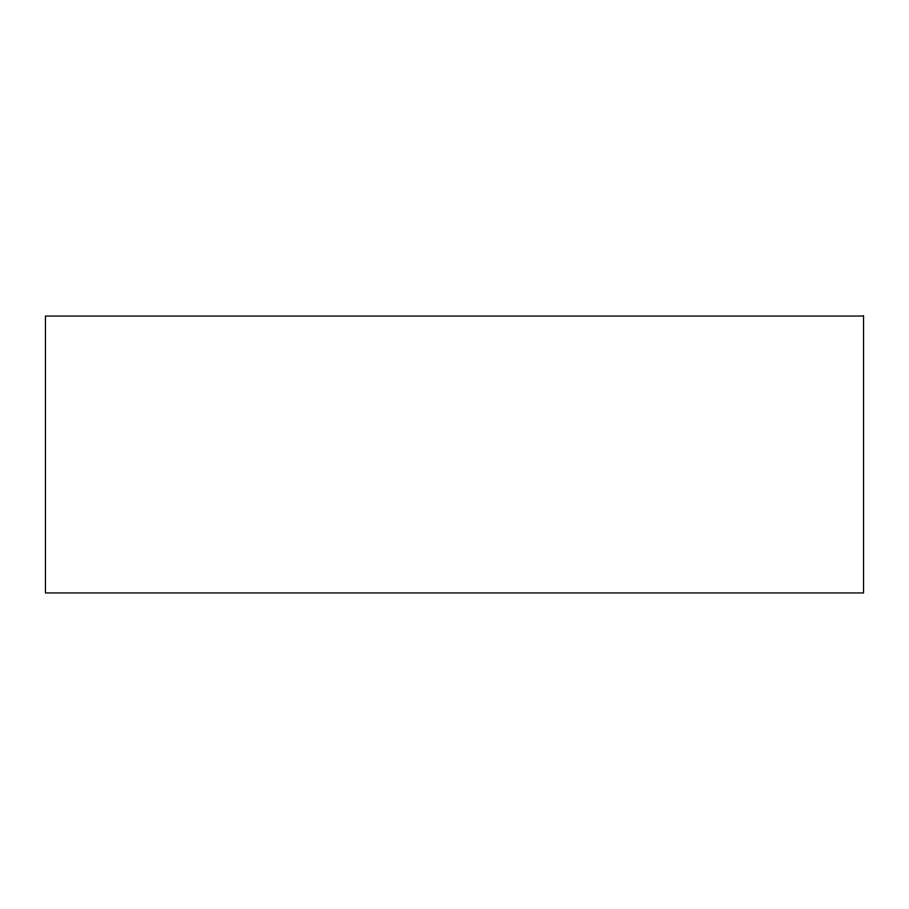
<?xml version="1.0" encoding="UTF-8"?>
<svg xmlns="http://www.w3.org/2000/svg" width="909" height="909" viewBox="0 0 909 909"><rect width="100%" height="100%" fill="white"/><g stroke="black" fill="none" stroke-linecap="round" stroke-linejoin="round"><path stroke-width="1.36" d="M863.55 316.048L45.45 316.048L45.45 592.952L863.55 592.952L863.55 316.048"/></g></svg>
